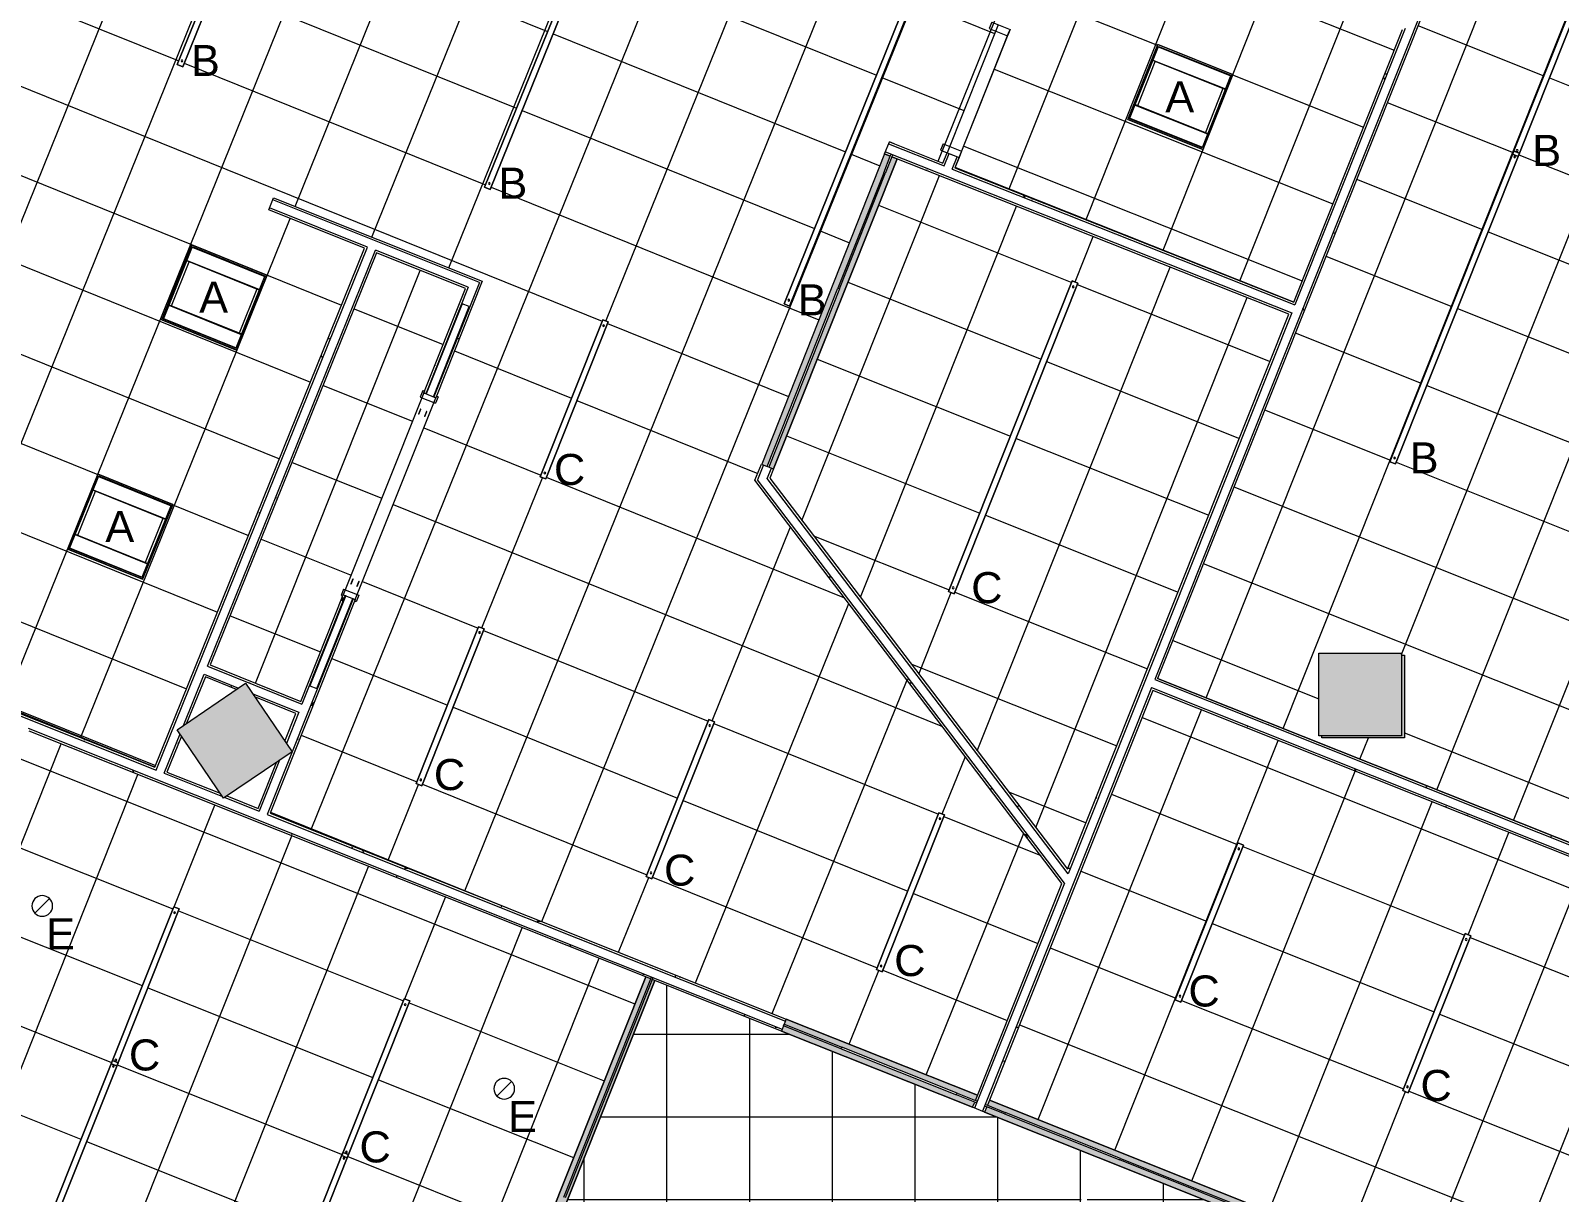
# Model space of a CAD drawing. Header units: inches. Extents: x -13 to 4331, y -638 to 2885.
# Drawn here: x 2809.9 to 3253.4, y 1541.9 to 1878.8 of the extents above; entities that cross this region are included whole.
import ezdxf

# ---------------------------------------------------------------- set-up
doc = ezdxf.new("R2010")
doc.units = ezdxf.units.IN
doc.header["$MEASUREMENT"] = 0
for name, color, linetype, lineweight in [('A-CLNG', 13, 'Continuous', 13), ('A-CLNG-PATT', 13, 'Continuous', 13), ('A-COLS', 52, 'Continuous', 13), ('A-DETL-GENF', 92, 'Continuous', 9), ('A-DOOR', 31, 'Continuous', 13), ('A-DOOR-FRAM', 31, 'Continuous', 20), ('A-WALL', 113, 'Continuous', 9), ('A-WALL-PATT', 111, 'Continuous', 13), ('E-LITE-EQPM', 33, 'Continuous', 9), ('E-LITE-EQPM-IDEN', 33, 'Continuous', 9), ('I-WALL', 2, 'Continuous', 13), ('S-COLS', 52, 'Continuous', 13)]:
    doc.layers.add(name, color=color, linetype=linetype, lineweight=lineweight)
doc.styles.add('Arial_4', font='arial.ttf', dxfattribs={"height": 9})
pattern_1 = [(0, (0, 0), (30.72, 7.68), [1.267, -21.773, 1.267, -21.773, -122.88]), (0, (0, 0), (30.72, 7.68), [-46.08, 1.267, -44.813, 1.267, -21.773, -53.76]), (0, (0, 0), (30.72, 7.68), [-115.2, 1.267, -14.093, 1.267, -37.133]), (120, (11.52, 3.84), (-22.011075, 22.7643), [1.267, -21.773, 1.267, -21.773, -122.88]), (120, (11.52, 3.84), (-22.011075, 22.7643), [-46.08, 1.267, -44.813, 1.267, -21.773, -53.76]), (120, (11.52, 3.84), (-22.011075, 22.7643), [-115.2, 1.267, -14.093, 1.267, -37.133]), (240, (15.36, 19.2), (-8.708925, -30.4443), [1.267, -21.773, 1.267, -21.773, -122.88]), (240, (15.36, 19.2), (-8.708925, -30.4443), [-46.08, 1.267, -44.813, 1.267, -21.773, -53.76]), (240, (15.36, 19.2), (-8.708925, -30.4443), [-115.2, 1.267, -14.093, 1.267, -37.133])]

# ---------------------------------------------------------------- blocks, each defined once
blk = doc.blocks.new('Concrete-Rectangular-Column - 24x24-5082804-FIRST FLOOR')
at = {"layer": 'S-COLS', "lineweight": 9}
blk.add_hatch(color=7, dxfattribs=at).paths.add_polyline_path([(12, -12), (12, 12), (-12, 12), (-12, -12)], flags=0)
at = {"layer": 'S-COLS', "color": 8, "lineweight": 20}
for p, q in [((-12, 12), (12, 12)), ((-12, -12), (-12, 12)), ((12, 12), (12, -12)), ((12, -12), (-12, -12))]:
    blk.add_line(p, q, dxfattribs=at)
blk = doc.blocks.new('Double Flush Pocket - Int-PP-F-WDMF-72_ x 84-5659430-FIRST FLOOR')
at = {"layer": 'A-DOOR', "lineweight": 9}
for p, q in [((-25.24, 0.99), (-26.82, 0.99)), ((-26.82, 0.99), (-26.82, 0.88)), ((-26.82, 0.88), (-25.24, 0.88)), ((-25.24, 0.99), (-25.24, 0.88)), ((27.79, 0.99), (26.21, 0.99)), ((26.21, 0.99), (26.21, 0.88)), ((26.21, 0.88), (27.79, 0.88)), ((27.79, 0.99), (27.79, 0.88)), ((-25.24, -0.88), (-26.82, -0.88)), ((-26.82, -0.88), (-26.82, -0.99)), ((-26.82, -0.99), (-25.24, -0.99)), ((-25.24, -0.88), (-25.24, -0.99)), ((27.79, -0.88), (26.21, -0.88)), ((26.21, -0.88), (26.21, -0.99)), ((26.21, -0.99), (27.79, -0.99)), ((27.79, -0.88), (27.79, -0.99))]:
    blk.add_line(p, q, dxfattribs=at)
at = {"layer": 'A-DOOR-FRAM'}
for p, q in [((-32, 2.38), (-30, 2.38)), ((-32, 2.38), (-32, 1.88)), ((-32, 1.88), (-31.5, 1.88)), ((-31.5, -1.88), (-31.5, 1.88)), ((-30, -2.38), (-30, 2.38)), ((30, -2.38), (30, 2.38)), ((30, 2.38), (32, 2.38)), ((31.5, 1.88), (32, 1.88)), ((31.5, -1.88), (31.5, 1.88)), ((32, 2.38), (32, 1.88)), ((-32, -1.88), (-31.5, -1.88)), ((-32, -2.38), (-32, -1.88)), ((-32, -2.38), (-30, -2.38)), ((30, -2.38), (32, -2.38)), ((31.5, -1.88), (32, -1.88)), ((32, -2.38), (32, -1.88))]:
    blk.add_line(p, q, dxfattribs=at)
blk = doc.blocks.new('Single Flush - OTJ_SOLIDFLUSH_ALUM-5659429-FIRST FLOOR')
at = {"layer": 'A-DOOR-FRAM'}
for p, q in [((-20, -3.875), (-20, 1.875)), ((-20, 1.875), (-18, 1.875)), ((-18, -3.875), (-18, 1.875)), ((18.000004, -3.875), (18.000004, 1.875)), ((18.000004, 1.875), (20.000004, 1.875)), ((20.000004, -3.875), (20.000004, 1.875)), ((-20, -3.875), (-18, -3.875)), ((18.000004, -3.875), (20.000004, -3.875))]:
    blk.add_line(p, q, dxfattribs=at)
blk = doc.blocks.new('L-Pendant-Axis-Sculpt-Direct_Indirect - SCDI-F-4-4584192-FIRST FLOOR')
at = {"layer": 'A-DETL-GENF'}
for p, q in [((-24.5, -0.875), (-24.5, 0.875)), ((-24.5, 0.875), (24.5, 0.875)), ((24.5, 0.875), (-24.5, 0.875)), ((-24.5, 0.875), (-24.5, -0.875)), ((24.5, 0.875), (24.5, -0.875)), ((24.5, -0.875), (24.5, 0.875)), ((24.5, -0.875), (-24.5, -0.875)), ((-24.5, -0.875), (24.5, -0.875))]:
    blk.add_line(p, q, dxfattribs=at)
for centre in [(-23, 0), (23, 0)]:
    blk.add_circle(centre, 0.25, dxfattribs=at)
blk = doc.blocks.new('L-Recessed Circular - Downlight - 6_-5599324-FIRST FLOOR')
at = {"layer": 'E-LITE-EQPM'}
for q in [(-2.12, -2.12), (2.12, 2.12)]:
    blk.add_line((0, 0), q, dxfattribs=at)
for start, end in [(360, 180), (180, 360)]:
    blk.add_arc((0, 0), 3, start, end, dxfattribs=at)
blk = doc.blocks.new('L-Pendant-Axis-Sculpt-Direct_Indirect - B-5619444-FIRST FLOOR')
at = {"layer": 'A-DETL-GENF'}
for p, q in [((-48.5, -0.875), (-48.5, 0.875)), ((-48.5, 0.875), (48.5, 0.875)), ((48.5, 0.875), (-48.5, 0.875)), ((-48.5, 0.875), (-48.5, -0.875)), ((48.5, 0.875), (48.5, -0.875)), ((48.5, -0.875), (48.5, 0.875)), ((48.5, -0.875), (-48.5, -0.875)), ((-48.5, -0.875), (48.5, -0.875))]:
    blk.add_line(p, q, dxfattribs=at)
for centre in [(-47, 0), (47, 0)]:
    blk.add_circle(centre, 0.25, dxfattribs=at)
blk = doc.blocks.new('L-Recessed-Axis-Duo - 2 x 2-V8-FIRST FLOOR')
at = {"layer": 'E-LITE-EQPM'}
for p, q in [((-11.7, 11.7), (-11.7, -11.7)), ((11.7, 11.7), (-11.7, 11.7)), ((-11.37, 11.26), (-11.37, 11.27)), ((-11.37, 11.14), (-11.37, 11.26)), ((-11.37, 11.14), (11.38, 11.14)), ((11.32, 11.32), (-11.32, 11.32)), ((-11.32, 11.32), (-11.32, -11.32)), ((11.32, -11.32), (11.32, 11.32)), ((11.38, 11.27), (11.38, 11.26)), ((11.38, 11.26), (11.38, 11.14)), ((11.7, -11.7), (11.7, 11.7)), ((-11.32, 7.03), (11.32, 7.03)), ((-11.32, 7.02), (11.32, 7.02)), ((-11.32, 6.85), (11.32, 6.85)), ((-10.57, 6.87), (-10.57, -6.87)), ((10.57, -6.87), (10.57, 6.87)), ((11.32, -6.85), (-11.32, -6.85)), ((-11.32, -7.02), (11.32, -7.02)), ((-11.32, -7.03), (11.32, -7.03)), ((-11.7, -11.7), (11.7, -11.7)), ((-11.37, -11.26), (-11.37, -11.14)), ((-11.37, -11.14), (11.38, -11.14)), ((-11.37, -11.27), (-11.37, -11.26)), ((-11.32, -11.32), (11.32, -11.32)), ((11.38, -11.14), (11.38, -11.26)), ((11.38, -11.26), (11.38, -11.27))]:
    blk.add_line(p, q, dxfattribs=at)
for points, knots in [([(-11.64, 11.64), (-11.65, 11.65), (-11.65, 11.65), (-11.66, 11.66), (-11.67, 11.67), (-11.68, 11.68), (-11.68, 11.68), (-11.69, 11.69), (-11.69, 11.69), (-11.7, 11.7), (-11.7, 11.7), (-11.7, 11.7), (-11.7, 11.7)], [0, 0, 0, 0, 0.166667, 0.25, 0.333333, 0.416667, 0.5, 0.583333, 0.666667, 0.75, 0.833333, 1, 1, 1, 1]), ([(11.64, 11.64), (11.65, 11.65), (11.65, 11.65), (11.66, 11.66), (11.67, 11.67), (11.68, 11.68), (11.68, 11.68), (11.69, 11.69), (11.69, 11.69), (11.7, 11.7), (11.7, 11.7), (11.7, 11.7), (11.7, 11.7)], [0, 0, 0, 0, 0.166667, 0.25, 0.333333, 0.416667, 0.5, 0.583333, 0.666667, 0.75, 0.833333, 1, 1, 1, 1]), ([(-11.7, -11.7), (-11.7, -11.7), (-11.7, -11.7), (-11.7, -11.7), (-11.69, -11.69), (-11.69, -11.69), (-11.68, -11.68), (-11.68, -11.68), (-11.67, -11.67), (-11.66, -11.66), (-11.65, -11.65), (-11.65, -11.65), (-11.64, -11.64)], [-1, -1, -1, -1, -0.833333, -0.75, -0.666667, -0.583333, -0.5, -0.416667, -0.333333, -0.25, -0.166667, 0, 0, 0, 0]), ([(11.64, -11.64), (11.65, -11.65), (11.65, -11.65), (11.66, -11.66), (11.67, -11.67), (11.68, -11.68), (11.68, -11.68), (11.69, -11.69), (11.69, -11.69), (11.7, -11.7), (11.7, -11.7), (11.7, -11.7), (11.7, -11.7)], [0, 0, 0, 0, 0.166667, 0.25, 0.333333, 0.416667, 0.5, 0.583333, 0.666667, 0.75, 0.833333, 1, 1, 1, 1])]:
    blk.add_open_spline(points, degree=3, knots=knots, dxfattribs=at)
blk = doc.blocks.new('L-Pendant-Axis-Sculpt-Direct_Indirect - C-5619883-FIRST FLOOR')
at = {"layer": 'A-DETL-GENF'}
for p, q in [((-48.5, -0.875), (-48.5, 0.875)), ((-48.5, 0.875), (48.5, 0.875)), ((48.5, 0.875), (-48.5, 0.875)), ((-48.5, 0.875), (-48.5, -0.875)), ((48.5, 0.875), (48.5, -0.875)), ((48.5, -0.875), (48.5, 0.875)), ((48.5, -0.875), (-48.5, -0.875)), ((-48.5, -0.875), (48.5, -0.875))]:
    blk.add_line(p, q, dxfattribs=at)
for centre in [(-47, 0), (47, 0)]:
    blk.add_circle(centre, 0.25, dxfattribs=at)

msp = doc.modelspace()

# ---------------------------------------------------------------- hatches: boundary and pattern name
at = {"layer": 'A-CLNG-PATT'}
h = msp.add_hatch(dxfattribs=at)
h.set_pattern_fill('FP_6', color=256, style=0, pattern_type=2)
h.set_pattern_definition([(338, (2892.317, 1905.82), (-8.9906, -22.2524), []), (248, (2892.317, 1905.82), (-22.2524, 8.9906), [])])
h.paths.add_polyline_path([(3084.58, 1570.03), (3109.08, 1631.51), (3020.06, 1748.39), (3021.93, 1753.09), (3022.03, 1753.09), (3059.06, 1846.52), (3074.57, 1840.37), (3146.35, 2020.36), (2744.5, 2182.72), (2618.82, 1867.56), (2752.58, 1814.18), (2737.01, 1775.16), (2603.26, 1828.5), (2584.01, 1780.28), (2730.77, 1721.75), (2727.29, 1713.13), (2764.21, 1698.22), (2777.07, 1730.04), (2780.54, 1728.64), (2767.69, 1696.81), (2846.02, 1665.16), (2906.84, 1815.69), (2879.04, 1826.77), (2880.43, 1830.26), (2940.94, 1806.12), (2879.42, 1651.84), (3084.56, 1570.04)], flags=0)
h.paths.add_polyline_path([(3056.91, 1605.82), (3055.28, 1606.47), (3073.43, 1651.99), (3075.06, 1651.34), (3063.13, 1621.42)], flags=0)
h.paths.add_polyline_path([(2990.15, 1632.8), (2988.52, 1633.44), (3006.67, 1678.96), (3008.3, 1678.31), (2997.61, 1651.5)], flags=0)
h.paths.add_polyline_path([(2923.39, 1659.77), (2921.77, 1660.42), (2939.92, 1705.93), (2941.54, 1705.28), (2923.53, 1660.11)], flags=0)
h.paths.add_polyline_path([(2842.44, 1719.66), (2820.75, 1728.42), (2829.51, 1750.12), (2851.21, 1741.35), (2843.78, 1722.97)], flags=0)
h.paths.add_polyline_path([(2959.35, 1748.78), (2957.73, 1749.42), (2975.88, 1794.94), (2977.51, 1794.29), (2970.27, 1776.16)], flags=0)
h.paths.add_polyline_path([(2708.46, 1771.14), (2618.53, 1807.47), (2619.18, 1809.1), (2709.12, 1772.76)], flags=0)
h.paths.add_polyline_path([(2869.67, 1786.16), (2847.97, 1794.93), (2856.73, 1816.63), (2878.43, 1807.86), (2873.43, 1795.49)], flags=0)
h.paths.add_polyline_path([(3030.1, 1798.91), (3028.48, 1799.56), (3100.78, 1978.51), (3102.4, 1977.85), (3032.13, 1803.92)], flags=0)
h.paths.add_polyline_path([(2943.28, 1832.74), (2941.65, 1833.39), (3013.95, 2012.34), (3015.57, 2011.68), (2944.64, 1836.1)], flags=0)
h.paths.add_polyline_path([(2736.06, 1839.53), (2646.13, 1875.86), (2646.78, 1877.49), (2736.72, 1841.15)], flags=0)
h.paths.add_polyline_path([(2854.1, 1868.3), (2852.48, 1868.95), (2924.78, 2047.9), (2926.4, 2047.24), (2860.07, 1883.05)], flags=0)
h.paths.add_polyline_path([(2764.37, 1904.8), (2762.75, 1905.46), (2835.05, 2084.41), (2836.67, 2083.75), (2774.37, 1929.56)], flags=0)
h.paths.add_polyline_path([(2675.36, 1940.77), (2673.74, 1941.42), (2746.04, 2120.37), (2747.66, 2119.71), (2684.36, 1963.03)], flags=0)
h.paths.add_polyline_path([(2840.25, 1957.2), (2817.94, 1966.04), (2826.78, 1988.36), (2849.09, 1979.51)], flags=0)
h = msp.add_hatch(dxfattribs=at)
h.set_pattern_fill('FP_25', color=256, style=0, pattern_type=2)
h.set_pattern_definition(pattern_1)
h.paths.add_polyline_path([(3073.38, 810.11), (3073.38, 886.84), (3071.75, 886.84), (3071.75, 810.11)], flags=0)
h.paths.add_polyline_path([(3069.63, 810.11), (3071.25, 810.11), (3071.25, 886.84), (3069.63, 886.84), (3069.63, 818.11)], flags=0)
h.paths.add_polyline_path([(2917.48, 926.11), (2917.48, 989.32), (2848.28, 1091.41), (2846.52, 1090.17), (2915.6, 988.3), (2915.6, 926.11)], flags=0)
h.paths.add_polyline_path([(2917.98, 926.11), (2919.57, 926.11), (2919.6, 988.98), (2849.56, 1092.27), (2848.69, 1091.69), (2917.48, 990.21), (2917.48, 989.32), (2917.98, 988.58), (2917.98, 951.36)], flags=0)
h.paths.add_polyline_path([(2914.05, 1410.38), (2990.98, 1603.32), (2990.28, 1603.6), (2965.05, 1540.31), (2964.58, 1540.5), (2989.82, 1603.78), (2988.39, 1604.35), (2911.45, 1411.42), (2912.88, 1410.85), (2937.91, 1473.62), (2938.37, 1473.44), (2913.34, 1410.67), (2913.92, 1410.44)], flags=0)
h.paths.add_polyline_path([(2732.11, 1491.57), (2733.27, 1494.47), (2612.27, 1542.72), (2611.12, 1539.82), (2730.77, 1492.1)], flags=0)
h.paths.add_polyline_path([(3176.24, 1529.44), (3176.71, 1533.28), (3088.06, 1568.63), (3087.46, 1567.13), (3176.22, 1531.73), (3176.03, 1531.27), (3087.27, 1566.66), (3086.69, 1565.15), (3176.22, 1529.45)], flags=0)
h.paths.add_polyline_path([(3083.19, 1566.55), (3083.79, 1568.05), (3028.34, 1590.16), (3027.74, 1588.66), (3082.32, 1566.89)], flags=0)
h.paths.add_polyline_path([(3083.98, 1568.52), (3084.56, 1570.04), (3029.13, 1592.14), (3028.53, 1590.63), (3083.79, 1568.59)], flags=0)
h.paths.add_polyline_path([(3025.42, 1751.7), (3061.25, 1841.57), (3059.75, 1842.18), (3057.85, 1837.38), (3057.39, 1837.57), (3059.29, 1842.37), (3057.67, 1843.04), (3022.01, 1753.06), (3023.64, 1752.41), (3044.12, 1804.1), (3044.59, 1803.92), (3024.1, 1752.22), (3024.83, 1751.93)], flags=0)
h.paths.add_polyline_path([(3146.33, 2020.36), (3146.82, 2021.55), (3110.96, 2036.04), (3111.15, 2036.51), (3147.01, 2022.04), (3147.82, 2024.05), (3074.06, 2053.57), (3073.33, 2051.78), (3077.77, 2049.99), (3077.58, 2049.53), (3073.15, 2051.32), (3072.67, 2050.13), (3145.84, 2020.56)], flags=0)
h.paths.add_polyline_path([(3069.19, 2051.53), (3069.67, 2052.72), (3013.01, 2075.62), (3013.2, 2076.08), (3069.86, 2053.19), (3070.57, 2054.96), (2975.98, 2092.81), (2975.39, 2091.35), (2979.82, 2089.57), (2979.63, 2089.1), (2975.2, 2090.89), (2974.72, 2089.7), (3066.82, 2052.49)], flags=0)
h.paths.add_polyline_path([(2971.25, 2091.11), (2971.73, 2092.3), (2967.28, 2094.09), (2967.47, 2094.55), (2971.91, 2092.76), (2972.49, 2094.21), (2851.37, 2142.68), (2850.94, 2141.63), (2934.09, 2108.04), (2933.9, 2107.58), (2850.76, 2141.17), (2850.28, 2139.98), (2968.88, 2092.06)], flags=0)
h.paths.add_polyline_path([(2846.8, 2141.38), (2847.28, 2142.58), (2781.38, 2169.2), (2781.57, 2169.66), (2847.47, 2143.04), (2847.89, 2144.07), (2745.44, 2185.07), (2745.18, 2184.36), (2748.19, 2183.15), (2748, 2182.69), (2744.98, 2183.91), (2744.5, 2182.72), (2843.85, 2142.58)], flags=0)
h = msp.add_hatch(dxfattribs=at)
h.set_pattern_fill('FP_21', color=256, style=0, pattern_type=2)
h.set_pattern_definition([(338.259, (3369.357, 1585.09), (-8.8899, -22.2928), []), (248.259, (3369.357, 1585.09), (-22.2928, 8.8899), [])])
h.paths.add_polyline_path([(3546.25, 1443.11), (3557.63, 1471.64), (3691.64, 1767.45), (3705.83, 1803.25), (3387.79, 1930.08), (3387.71, 1929.89), (3384.23, 1931.27), (3384.31, 1931.47), (3253.55, 1983.61), (3136.82, 1690.92), (3359.45, 1602.14), (3358.05, 1598.66), (3135.44, 1687.44), (3088.06, 1568.63), (3402.17, 1443.37), (3402.17, 1449.76), (3421.49, 1492.86), (3546.24, 1443.12)], flags=0)
h.paths.add_polyline_path([(3538.45, 1489.92), (3448.35, 1525.85), (3449, 1527.48), (3539.1, 1491.54)], flags=0)
h.paths.add_polyline_path([(3343.31, 1517.42), (3341.69, 1518.07), (3359.84, 1563.59), (3361.46, 1562.94), (3358.29, 1554.98)], flags=0)
h.paths.add_polyline_path([(3276.44, 1544.09), (3274.81, 1544.74), (3292.96, 1590.26), (3294.59, 1589.61)], flags=0)
h.paths.add_polyline_path([(3565.35, 1556.62), (3475.25, 1592.55), (3475.89, 1594.17), (3565.99, 1558.24)], flags=0)
h.paths.add_polyline_path([(3209.56, 1570.76), (3207.93, 1571.41), (3226.08, 1616.93), (3227.71, 1616.28), (3214.31, 1582.67)], flags=0)
h.paths.add_polyline_path([(3143.6, 1597.06), (3141.98, 1597.71), (3160.13, 1643.23), (3161.76, 1642.58), (3144.24, 1598.66)], flags=0)
h.paths.add_polyline_path([(3562.52, 1610.87), (3560.89, 1611.52), (3632.39, 1790.79), (3634.01, 1790.14), (3566.73, 1621.42)], flags=0)
h.paths.add_polyline_path([(3473.35, 1646.43), (3471.72, 1647.08), (3543.22, 1826.35), (3544.84, 1825.7), (3479.51, 1661.89)], flags=0)
h.paths.add_polyline_path([(3207.63, 1673.66), (3184.48, 1673.66), (3184.48, 1674.28), (3183.63, 1674.28), (3183.63, 1698.28), (3207.63, 1698.28), (3207.63, 1697.66), (3208.48, 1697.66), (3208.48, 1673.66)], flags=0)
h.paths.add_polyline_path([(3453.67, 1674.28), (3453.67, 1675.02), (3453.58, 1675.02), (3453.58, 1699.02), (3477.58, 1699.02), (3477.58, 1698.28), (3477.67, 1698.28), (3477.67, 1674.28), (3455.67, 1674.28)], flags=0)
h.paths.add_polyline_path([(3384.18, 1681.99), (3382.55, 1682.64), (3454.04, 1861.91), (3455.67, 1861.26), (3418.11, 1767.09)], flags=0)
h.paths.add_polyline_path([(3295.01, 1717.55), (3293.38, 1718.2), (3364.87, 1897.47), (3366.5, 1896.82), (3314.11, 1765.45)], flags=0)
h.paths.add_polyline_path([(3205.84, 1753.11), (3204.21, 1753.76), (3275.7, 1933.03), (3277.33, 1932.38), (3215.03, 1776.16)], flags=0)
h = msp.add_hatch(dxfattribs=at)
h.set_pattern_fill('FP_7', color=256, style=0, pattern_type=2)
h.set_pattern_definition([(338.31, (3136.303, 1874.748), (-8.8696, -22.301), []), (248.31, (3136.303, 1874.748), (-22.301, 8.8696), [])])
h.paths.add_polyline_path([(3176.31, 1800.05), (3207.83, 1879.11), (3136.06, 1907.65), (3125.57, 1881.35), (3103.28, 1890.24), (3103.37, 1890.48), (3099.25, 1892.13), (3078.14, 1839.1), (3176.08, 1800.15)], flags=0)
h.paths.add_polyline_path([(3149.97, 1844.33), (3128.22, 1852.98), (3136.87, 1874.73), (3158.61, 1866.08), (3153.41, 1852.98)], flags=0)
h = msp.add_hatch(dxfattribs=at)
h.set_pattern_fill('FP_9', color=256, style=0, pattern_type=2)
h.set_pattern_definition([(68.258, (3086.064, 1738.554), (22.2927, -8.8903), []), (338.258, (3086.064, 1738.554), (-8.8903, -22.2927), [])])
h.paths.add_polyline_path([(3110.71, 1635.56), (3174.92, 1796.57), (3061.27, 1841.61), (3024.33, 1748.97), (3110.44, 1635.91)], flags=0)
h.paths.add_polyline_path([(3077.8, 1715.47), (3076.18, 1716.12), (3112.11, 1806.22), (3113.73, 1805.57), (3080.66, 1722.65)], flags=0)
h = msp.add_hatch(dxfattribs=at)
h.set_pattern_fill('FP_10', color=256, style=0, pattern_type=2)
h.set_pattern_definition([(68.26, (2898.66, 1748.415), (22.293, -8.89), []), (338.26, (2898.66, 1748.415), (-8.89, -22.293), [])])
h.paths.add_polyline_path([(2888.3, 1684.22), (2936.07, 1804.03), (2910.32, 1814.3), (2862.05, 1694.83), (2888.06, 1684.32)], flags=0)
h = msp.add_hatch(dxfattribs=at)
h.set_pattern_fill('FP_17', color=256, style=0, pattern_type=2)
h.set_pattern_definition([(68.259, (2869.278, 1539.407), (22.2928, -8.89), []), (338.259, (2869.278, 1539.407), (-8.89, -22.2928), [])])
h.paths.add_polyline_path([(2911.45, 1411.42), (2988.36, 1604.36), (2809.56, 1675.67), (2746.95, 1518.67), (2779.17, 1505.82), (2764.84, 1469.89), (2911.01, 1411.59)], flags=0)
h.paths.add_polyline_path([(2866.26, 1462.71), (2864.63, 1463.36), (2918.34, 1598.04), (2919.97, 1597.39), (2867.84, 1466.68)], flags=0)
h.paths.add_polyline_path([(2911.33, 1480.93), (2910.55, 1481.03), (2909.83, 1481.33), (2909.21, 1481.81), (2908.73, 1482.43), (2908.43, 1483.15), (2908.33, 1483.93), (2908.43, 1484.7), (2908.73, 1485.43), (2909.21, 1486.05), (2909.83, 1486.53), (2910.55, 1486.83), (2911.45, 1486.91), (2912.11, 1486.83), (2912.83, 1486.53), (2913.45, 1486.05), (2913.93, 1485.43), (2914.23, 1484.7), (2914.33, 1483.93), (2914.23, 1483.15), (2913.93, 1482.43), (2913.45, 1481.81), (2912.83, 1481.33), (2912.11, 1481.03), (2911.45, 1480.94)], flags=0)
h.paths.add_polyline_path([(2799.38, 1489.38), (2797.75, 1490.03), (2851.46, 1624.71), (2853.09, 1624.06), (2804.19, 1501.44)], flags=0)
h.paths.add_polyline_path([(2928.33, 1523.93), (2927.55, 1524.03), (2926.83, 1524.33), (2926.21, 1524.81), (2925.73, 1525.43), (2925.43, 1526.15), (2925.33, 1526.93), (2925.43, 1527.7), (2925.73, 1528.43), (2926.21, 1529.05), (2926.83, 1529.53), (2927.55, 1529.83), (2928.33, 1529.93), (2929.11, 1529.83), (2929.95, 1529.43), (2930.45, 1529.05), (2930.93, 1528.43), (2931.23, 1527.7), (2931.33, 1526.93), (2931.23, 1526.15), (2930.93, 1525.43), (2930.45, 1524.81), (2929.83, 1524.33), (2929.11, 1524.03)], flags=0)
h.paths.add_polyline_path([(2776.33, 1533.93), (2775.55, 1534.03), (2774.83, 1534.33), (2774.21, 1534.81), (2773.73, 1535.43), (2773.43, 1536.15), (2773.33, 1536.93), (2773.43, 1537.7), (2773.73, 1538.43), (2774.21, 1539.05), (2774.87, 1539.54), (2775.55, 1539.83), (2776.33, 1539.93), (2777.11, 1539.83), (2777.83, 1539.53), (2778.45, 1539.05), (2778.93, 1538.43), (2779.24, 1537.61), (2779.33, 1536.93), (2779.17, 1536.02), (2778.93, 1535.43), (2778.45, 1534.81), (2777.83, 1534.33), (2777.11, 1534.03)], flags=0)
h.paths.add_polyline_path([(2947.33, 1568.93), (2946.55, 1569.03), (2945.83, 1569.33), (2945.21, 1569.81), (2944.73, 1570.43), (2944.43, 1571.15), (2944.33, 1571.93), (2944.43, 1572.7), (2944.73, 1573.43), (2945.21, 1574.05), (2945.83, 1574.53), (2946.55, 1574.83), (2947.33, 1574.93), (2948.11, 1574.83), (2948.83, 1574.53), (2949.45, 1574.05), (2949.93, 1573.43), (2950.23, 1572.7), (2950.33, 1571.93), (2950.23, 1571.15), (2949.93, 1570.43), (2949.45, 1569.81), (2948.83, 1569.33), (2948.11, 1569.03)], flags=0)
h.paths.add_polyline_path([(2796.33, 1577.93), (2795.55, 1578.03), (2794.83, 1578.33), (2794.21, 1578.81), (2793.73, 1579.43), (2793.43, 1580.15), (2793.33, 1580.93), (2793.43, 1581.7), (2793.73, 1582.43), (2794.21, 1583.05), (2794.83, 1583.53), (2795.55, 1583.83), (2796.33, 1583.93), (2797.11, 1583.83), (2797.83, 1583.53), (2798.45, 1583.05), (2798.93, 1582.43), (2799.23, 1581.7), (2799.33, 1580.93), (2799.23, 1580.15), (2798.93, 1579.43), (2798.45, 1578.81), (2797.83, 1578.33), (2797.11, 1578.03)], flags=0)
h.paths.add_polyline_path([(2813.33, 1621.93), (2812.55, 1622.03), (2811.83, 1622.33), (2811.21, 1622.81), (2810.73, 1623.43), (2810.43, 1624.15), (2810.33, 1624.93), (2810.43, 1625.7), (2810.73, 1626.43), (2811.21, 1627.05), (2811.83, 1627.53), (2812.55, 1627.83), (2813.33, 1627.93), (2814.11, 1627.83), (2814.83, 1627.53), (2815.45, 1627.05), (2815.93, 1626.43), (2816.23, 1625.7), (2816.33, 1624.93), (2816.23, 1624.15), (2815.93, 1623.43), (2815.45, 1622.81), (2814.83, 1622.33), (2814.11, 1622.03)], flags=0)
h = msp.add_hatch(dxfattribs=at)
h.set_pattern_fill('FP_28', color=256, style=0, pattern_type=2)
h.set_pattern_definition([(270, (3090.503, 1299.76), (-24, -1e-15), []), (180, (3090.503, 1299.76), (3e-15, 24), [])])
h.paths.add_polyline_path([(3149.82, 1041.88), (3149.82, 1314.28), (3176.24, 1529.44), (2990.99, 1603.32), (2914.05, 1410.38), (2914.74, 1410.11), (2911.4, 1402.19), (3149.41, 1042.5)], flags=0)
h.paths.add_polyline_path([(3112.63, 1125.25), (3112.63, 1222.25), (3114.38, 1222.25), (3114.38, 1125.25)], flags=0)
h.paths.add_polyline_path([(3114.63, 1275.26), (3114.63, 1372.26), (3116.38, 1372.26), (3116.38, 1275.26)], flags=0)
h.paths.add_polyline_path([(3042.58, 1275.8), (3040.83, 1275.8), (3040.83, 1372.8), (3042.58, 1372.8), (3042.58, 1311.94)], flags=0)
h.paths.add_polyline_path([(2968.63, 1371.26), (2968.63, 1468.26), (2970.38, 1468.26), (2970.38, 1371.26)], flags=0)
h.paths.add_polyline_path([(3012.08, 1392.49), (2998.62, 1412.36), (3018.48, 1425.83), (3031.95, 1405.96), (3027.25, 1402.78)], flags=0)
h.paths.add_polyline_path([(3040.83, 1438.43), (3040.83, 1535.43), (3042.58, 1535.43), (3042.58, 1438.43)], flags=0)
h.paths.add_polyline_path([(3114.63, 1443.43), (3114.63, 1540.43), (3116.38, 1540.43), (3116.38, 1443.43)], flags=0)
at = {"layer": 'A-COLS'}
msp.add_hatch(color=250, dxfattribs=at).paths.add_polyline_path([(3184.48, 1673.66), (3208.48, 1673.66), (3208.48, 1697.66), (3207.63, 1697.66), (3207.63, 1674.28), (3184.48, 1674.28)], flags=0)
at = {"layer": 'A-WALL-PATT', "lineweight": 9}
h = msp.add_hatch(dxfattribs=at)
h.set_pattern_fill('FP_1', color=256, style=0, pattern_type=2)
h.set_pattern_definition(pattern_1)
h.paths.add_polyline_path([(3083.77, 1566.32), (3084.37, 1567.82), (3083.79, 1568.05), (3083.19, 1566.55)], flags=0)
h.paths.add_polyline_path([(3084.56, 1568.28), (3109.8, 1631.59), (3109.36, 1632.17), (3083.98, 1568.52)], flags=0)
h.paths.add_polyline_path([(3110.88, 1634.3), (3175.7, 1796.93), (3175.15, 1797.15), (3110.44, 1634.88), (3110.71, 1634.52)], flags=0)
h.paths.add_polyline_path([(3176.66, 1799.24), (3208.64, 1879.45), (3208.06, 1879.69), (3176.08, 1799.47), (3176.31, 1799.38)], flags=0)
h.paths.add_polyline_path([(3209.57, 1881.78), (3248.89, 1980.38), (3248.31, 1980.61), (3208.99, 1882.01), (3209.22, 1881.92)], flags=0)
h.paths.add_polyline_path([(3249.82, 1982.7), (3305.39, 2122.05), (3304.81, 2122.28), (3249.24, 1982.93), (3249.47, 1982.84)], flags=0)
h = msp.add_hatch(dxfattribs=at)
h.set_pattern_fill('FP_1', color=256, style=0, pattern_type=2)
h.set_pattern_definition(pattern_1)
h.paths.add_polyline_path([(3086.67, 1565.16), (3087.27, 1566.66), (3086.69, 1566.89), (3086.09, 1565.39)], flags=0)
h.paths.add_polyline_path([(3087.46, 1567.13), (3135.67, 1688.02), (3135.09, 1688.25), (3086.88, 1567.36)], flags=0)
h.paths.add_polyline_path([(3136.59, 1690.34), (3254.15, 1985.13), (3253.57, 1985.37), (3136.01, 1690.57)], flags=0)
h.paths.add_polyline_path([(3254.34, 1985.6), (3308.29, 2120.89), (3307.71, 2121.12), (3253.77, 1985.83), (3254.15, 1985.67)], flags=0)
h = msp.add_hatch(dxfattribs=at)
h.set_pattern_fill('FP_1', color=256, style=0, pattern_type=2)
h.set_pattern_definition(pattern_1)
h.paths.add_polyline_path([(3075.15, 1840.14), (3076.34, 1843.13), (3075.76, 1843.36), (3074.57, 1840.37), (3074.92, 1840.24)], flags=0)
h.paths.add_polyline_path([(3091.16, 1880.28), (3108.94, 1924.87), (3108.36, 1925.1), (3090.58, 1880.51)], flags=0)
h.paths.add_polyline_path([(3123.76, 1962.02), (3147.41, 2021.32), (3146.83, 2021.55), (3123.18, 1962.25)], flags=0)
h.paths.add_polyline_path([(3147.59, 2021.78), (3148.17, 2023.24), (3147.59, 2023.47), (3147.01, 2022.01), (3147.41, 2021.86)], flags=0)
h = msp.add_hatch(dxfattribs=at)
h.set_pattern_fill('FP_1', color=256, style=0, pattern_type=2)
h.set_pattern_definition(pattern_1)
h.paths.add_polyline_path([(3078.06, 1838.99), (3079.25, 1841.97), (3078.67, 1842.2), (3077.48, 1839.22)], flags=0)
h.paths.add_polyline_path([(3094.06, 1879.12), (3099.24, 1892.13), (3098.73, 1892.34), (3109.38, 1919.04), (3109.32, 1919.07), (3093.48, 1879.36), (3094.06, 1879.13)], flags=0)
h.paths.add_polyline_path([(3110.83, 1921.16), (3111.84, 1923.71), (3111.26, 1923.94), (3110.25, 1921.39)], flags=0)
h.paths.add_polyline_path([(3126.66, 1960.86), (3149.92, 2019.18), (3149.34, 2019.41), (3126.08, 1961.1)], flags=0)
h = msp.add_hatch(dxfattribs=at)
h.set_pattern_fill('FP_1', color=256, style=0, pattern_type=2)
h.set_pattern_definition(pattern_1)
h.paths.add_polyline_path([(3176.08, 1799.47), (3176.31, 1800.05), (3077.48, 1839.22), (3077.25, 1838.64), (3175.73, 1799.61)], flags=0)
h.paths.add_polyline_path([(3074.92, 1839.56), (3075.15, 1840.14), (3059.06, 1846.52), (3058.82, 1845.94), (3072.95, 1840.34)], flags=0)
h = msp.add_hatch(dxfattribs=at)
h.set_pattern_fill('FP_1', color=256, style=0, pattern_type=2)
h.set_pattern_definition(pattern_1)
h.paths.add_polyline_path([(3174.92, 1796.57), (3175.15, 1797.15), (3060, 1842.79), (3059.77, 1842.21), (3174.04, 1796.92)], flags=0)
h.paths.add_polyline_path([(3059.3, 1842.39), (3059.53, 1842.97), (3057.9, 1843.62), (3057.67, 1843.04), (3059.06, 1842.49)], flags=0)
h = msp.add_hatch(dxfattribs=at)
h.set_pattern_fill('FP_1', color=256, style=0, pattern_type=2)
h.set_pattern_definition(pattern_1)
h.paths.add_polyline_path([(2940.13, 1805.77), (2940.36, 1806.35), (2880.43, 1830.26), (2880.2, 1829.67), (2940.04, 1805.81)], flags=0)
h = msp.add_hatch(dxfattribs=at)
h.set_pattern_fill('FP_1', color=256, style=0, pattern_type=2)
h.set_pattern_definition(pattern_1)
h.paths.add_polyline_path([(2846.6, 1664.93), (2907.42, 1815.45), (2906.84, 1815.69), (2846.02, 1665.16)], flags=0)
h = msp.add_hatch(dxfattribs=at)
h.set_pattern_fill('FP_1', color=256, style=0, pattern_type=2)
h.set_pattern_definition(pattern_1)
h.paths.add_polyline_path([(2849.51, 1663.77), (2853.72, 1674.19), (2853.29, 1674.81), (2848.93, 1664)], flags=0)
h.paths.add_polyline_path([(2854.29, 1677.27), (2855.21, 1677.9), (2860.88, 1691.93), (2860.3, 1692.16), (2854.6, 1678.04)], flags=0)
h.paths.add_polyline_path([(2861.82, 1694.25), (2910.32, 1814.3), (2909.74, 1814.53), (2861.24, 1694.48), (2861.43, 1694.4)], flags=0)
h = msp.add_hatch(dxfattribs=at)
h.set_pattern_fill('FP_1', color=256, style=0, pattern_type=2)
h.set_pattern_definition(pattern_1)
h.paths.add_polyline_path([(2879.42, 1651.84), (2904.13, 1713.82), (2903.55, 1714.05), (2878.84, 1652.08)], flags=0)
h.paths.add_polyline_path([(2927.47, 1772.34), (2940.94, 1806.12), (2940.36, 1806.35), (2926.89, 1772.57)], flags=0)
h = msp.add_hatch(dxfattribs=at)
h.set_pattern_fill('FP_1', color=256, style=0, pattern_type=2)
h.set_pattern_definition(pattern_1)
h.paths.add_polyline_path([(2876.52, 1653), (2882.17, 1667.18), (2881.25, 1666.55), (2875.94, 1653.23), (2876.29, 1653.09)], flags=0)
h.paths.add_polyline_path([(2884.13, 1672.09), (2887.72, 1681.09), (2887.14, 1681.32), (2883.71, 1672.72), (2884.06, 1672.2)], flags=0)
h.paths.add_polyline_path([(2888.64, 1683.41), (2901.23, 1714.97), (2900.65, 1715.21), (2888.06, 1683.64), (2888.3, 1683.55)], flags=0)
h.paths.add_polyline_path([(2924.57, 1773.49), (2936.88, 1804.38), (2936.3, 1804.61), (2923.99, 1773.72)], flags=0)
h = msp.add_hatch(dxfattribs=at)
h.set_pattern_fill('FP_1', color=256, style=0, pattern_type=2)
h.set_pattern_definition(pattern_1)
h.paths.add_polyline_path([(3109.09, 1631.49), (3109.35, 1632.18), (3020.33, 1749.06), (3020.06, 1748.39), (3109.08, 1631.51)], flags=0)
h = msp.add_hatch(dxfattribs=at)
h.set_pattern_fill('FP_1', color=256, style=0, pattern_type=2)
h.set_pattern_definition(pattern_1)
h.paths.add_polyline_path([(3110.44, 1634.88), (3110.71, 1635.56), (3023.89, 1749.55), (3023.62, 1748.87), (3110.44, 1634.88)], flags=0)
h = msp.add_hatch(dxfattribs=at)
h.set_pattern_fill('FP_1', color=256, style=0, pattern_type=2)
h.set_pattern_definition(pattern_1)
h.paths.add_polyline_path([(3027.74, 1588.66), (3027.97, 1589.24), (3027.74, 1589.33)], flags=0)
h.paths.add_polyline_path([(3027.74, 1588.66), (3027.74, 1589.33), (2990.51, 1604.17), (2990.28, 1603.6), (3020.46, 1591.56)], flags=0)
h.paths.add_polyline_path([(2989.82, 1603.78), (2990.05, 1604.36), (2809.21, 1676.48), (2808.98, 1675.9), (2988.36, 1604.36)], flags=0)
h.paths.add_polyline_path([(2806.66, 1676.82), (2806.89, 1677.4), (2694.98, 1722.03), (2694.75, 1721.45), (2806.08, 1677.05)], flags=0)
h = msp.add_hatch(dxfattribs=at)
h.set_pattern_fill('FP_1', color=256, style=0, pattern_type=2)
h.set_pattern_definition(pattern_1)
h.paths.add_polyline_path([(3028.9, 1591.56), (3029.13, 1592.14), (2878.84, 1652.08), (2878.61, 1651.5), (3020.13, 1595.06)], flags=0)
h.paths.add_polyline_path([(2876.29, 1652.42), (2876.52, 1653), (2866.87, 1656.81), (2866.28, 1656.41), (2866.89, 1656.17)], flags=0)
h.paths.add_polyline_path([(2865.58, 1656.69), (2864.95, 1657.61), (2848.93, 1664), (2848.69, 1663.43), (2857.02, 1660.11)], flags=0)
h.paths.add_polyline_path([(2846.37, 1664.35), (2846.6, 1664.93), (2766.96, 1696.69), (2766.73, 1696.11), (2846.02, 1664.49)], flags=0)
h.paths.add_polyline_path([(2764.41, 1697.04), (2764.64, 1697.62), (2726.31, 1712.9), (2726.08, 1712.32), (2764.02, 1697.19)], flags=0)
h.paths.add_polyline_path([(2723.76, 1713.25), (2723.99, 1713.83), (2696.13, 1724.94), (2695.9, 1724.35), (2707.48, 1719.74)], flags=0)
h = msp.add_hatch(dxfattribs=at)
h.set_pattern_fill('FP_1', color=256, style=0, pattern_type=2)
h.set_pattern_definition(pattern_1)
h.paths.add_polyline_path([(2888.06, 1683.64), (2888.3, 1684.22), (2862.05, 1694.83), (2861.82, 1694.25), (2887.13, 1684.02)], flags=0)
h = msp.add_hatch(dxfattribs=at)
h.set_pattern_fill('FP_1', color=256, style=0, pattern_type=2)
h.set_pattern_definition(pattern_1)
h.paths.add_polyline_path([(2886.91, 1680.74), (2887.14, 1681.32), (2874.39, 1686.47), (2875.01, 1685.54), (2886.34, 1680.97)], flags=0)
h.paths.add_polyline_path([(2869.68, 1687.7), (2870.3, 1688.12), (2860.88, 1691.93), (2860.65, 1691.35), (2869.33, 1687.84)], flags=0)
h = msp.add_hatch(dxfattribs=at)
h.set_pattern_fill('FP_1', color=256, style=0, pattern_type=2)
h.set_pattern_definition(pattern_1)
h.paths.add_polyline_path([(3359.22, 1601.56), (3359.44, 1602.14), (3136.82, 1690.92), (3136.59, 1690.34), (3357.75, 1602.14)], flags=0)
h = msp.add_hatch(dxfattribs=at)
h.set_pattern_fill('FP_1', color=256, style=0, pattern_type=2)
h.set_pattern_definition(pattern_1)
h.paths.add_polyline_path([(3358.06, 1598.65), (3358.29, 1599.23), (3135.67, 1688.02), (3135.44, 1687.44), (3358.05, 1598.66)], flags=0)

# ---------------------------------------------------------------- linework, layer by layer
at = {"layer": 'A-CLNG'}
for p, q in [((3090.58, 1880.51), (3075.76, 1843.36)), ((3078.14, 1839.1), (3094.06, 1879.12)), ((3136.87, 1874.73), (3128.22, 1852.98)), ((3158.61, 1866.08), (3136.87, 1874.73)), ((3149.97, 1844.33), (3158.61, 1866.08)), ((3128.22, 1852.98), (3149.97, 1844.33)), ((3060.47, 1845.96), (3059.06, 1846.53)), ((3057.67, 1843.04), (3022.01, 1753.06)), ((3025.42, 1751.7), (3061.27, 1841.61)), ((3061.26, 1841.57), (3025.42, 1751.7)), ((3057.67, 1843.04), (3059.29, 1842.37)), ((3059.75, 1842.18), (3061.26, 1841.57)), ((3176.31, 1800.05), (3078.14, 1839.1)), ((2856.73, 1816.63), (2847.97, 1794.93)), ((2878.43, 1807.86), (2856.73, 1816.63)), ((2869.67, 1786.16), (2878.43, 1807.86)), ((2847.97, 1794.93), (2869.67, 1786.16)), ((2829.51, 1750.12), (2820.75, 1728.42)), ((2851.21, 1741.35), (2829.51, 1750.12)), ((2842.44, 1719.66), (2851.21, 1741.35)), ((2820.75, 1728.42), (2842.44, 1719.66)), ((2846.02, 1665.16), (2767.69, 1696.81)), ((3359.45, 1602.14), (3136.82, 1690.92)), ((2988.39, 1604.35), (2911.45, 1411.42)), ((2911.45, 1411.42), (2988.39, 1604.35)), ((2990.99, 1603.32), (2914.05, 1410.38)), ((2914.05, 1410.38), (2990.99, 1603.32)), ((3084.58, 1570.03), (3029.13, 1592.14)), ((3029.13, 1592.14), (3084.58, 1570.03)), ((3083.19, 1566.55), (3027.74, 1588.66)), ((3027.74, 1588.66), (3083.19, 1566.55)), ((3088.06, 1568.64), (3176.71, 1533.28)), ((3176.71, 1533.28), (3088.06, 1568.63)), ((3176.24, 1529.44), (3086.67, 1565.16)), ((3086.67, 1565.16), (3176.24, 1529.44))]:
    msp.add_line(p, q, dxfattribs=at)
for centre, start, end in [((2813.33, 1624.93), 0, 180), ((2813.33, 1624.93), 180, 0), ((2947.33, 1571.93), 0, 180), ((2947.33, 1571.93), 180, 0)]:
    msp.add_arc(centre, 3, start, end, dxfattribs=at)
at = {"layer": 'A-COLS', "color": 8, "lineweight": 20}
for p, q in [((3207.63, 1697.66), (3208.48, 1697.66)), ((3208.48, 1697.66), (3208.48, 1673.66)), ((3184.48, 1673.66), (3184.48, 1674.28)), ((3208.48, 1673.66), (3184.48, 1673.66))]:
    msp.add_line(p, q, dxfattribs=at)
at = {"layer": 'A-WALL', "lineweight": 13}
for p, q in [((3307.71, 2121.12), (3136.01, 1690.57)), ((3208.64, 1879.45), (3176.66, 1799.24)), ((3058.82, 1845.94), (3074.92, 1839.56)), ((3057.9, 1843.62), (3175.73, 1796.92)), ((3059.3, 1842.39), (3059.53, 1842.97)), ((3059.77, 1842.21), (3060, 1842.79)), ((3074.92, 1839.56), (3076.34, 1843.13)), ((3077.25, 1838.64), (3078.67, 1842.2)), ((3077.25, 1838.64), (3176.66, 1799.24)), ((2907.65, 1816.03), (2879.27, 1827.35)), ((2940.13, 1805.77), (2880.2, 1829.67)), ((2846.37, 1664.35), (2907.65, 1816.03)), ((2861.24, 1694.48), (2909.98, 1815.11)), ((2936.88, 1804.38), (2909.98, 1815.11)), ((2940.13, 1805.77), (2926.89, 1772.57)), ((2936.88, 1804.38), (2924.57, 1773.49)), ((3175.73, 1796.92), (3110.88, 1634.3)), ((3022.51, 1752.86), (3020.77, 1748.48)), ((3023.62, 1748.87), (3024.83, 1751.93)), ((3024.1, 1752.22), (3023.64, 1752.41)), ((3109.8, 1631.59), (3020.77, 1748.48)), ((3110.88, 1634.3), (3023.62, 1748.87)), ((2903.55, 1714.05), (2878.61, 1651.5)), ((2901.23, 1714.97), (2888.64, 1683.41)), ((2766.73, 1696.11), (2846.37, 1664.35)), ((2861.24, 1694.48), (2888.64, 1683.41)), ((2854.29, 1677.27), (2860.3, 1692.16)), ((2860.3, 1692.16), (2870.3, 1688.12)), ((3136.01, 1690.57), (3359.22, 1601.56)), ((2874.39, 1686.47), (2887.72, 1681.09)), ((3135.09, 1688.25), (3086.09, 1565.39)), ((3135.09, 1688.25), (3358.29, 1599.23)), ((2887.72, 1681.09), (2884.13, 1672.09)), ((2809.21, 1676.48), (3027.97, 1589.24)), ((2848.69, 1663.43), (2853.29, 1674.81)), ((2848.69, 1663.43), (2865.58, 1656.69)), ((2882.17, 1667.18), (2876.29, 1652.42)), ((2866.28, 1656.41), (2876.29, 1652.42)), ((2878.61, 1651.5), (3028.9, 1591.56)), ((3109.8, 1631.59), (3083.77, 1566.32)), ((2989.82, 1603.78), (2990.05, 1604.36)), ((2990.28, 1603.6), (2990.51, 1604.18)), ((3028.53, 1590.63), (3028.34, 1590.16)), ((3028.34, 1590.16), (3028.53, 1590.63)), ((3083.79, 1568.05), (3084.37, 1567.82)), ((3083.98, 1568.52), (3084.56, 1568.28)), ((3086.69, 1566.89), (3087.27, 1566.66)), ((3086.88, 1567.36), (3087.46, 1567.13))]:
    msp.add_line(p, q, dxfattribs=at)
at = {"layer": 'I-WALL'}
for p, q in [((3254.15, 1985.13), (3136.82, 1690.92)), ((3176.31, 1800.05), (3207.83, 1879.11)), ((3057.67, 1843.04), (3059.06, 1846.52)), ((3059.06, 1846.52), (3074.57, 1840.37)), ((3057.39, 1837.57), (3059.3, 1842.39)), ((3059.3, 1842.39), (3057.67, 1843.04)), ((3059.77, 1842.21), (3057.85, 1837.38)), ((3174.92, 1796.57), (3059.77, 1842.21)), ((3074.57, 1840.37), (3075.76, 1843.36)), ((3075.76, 1843.36), (3079.25, 1841.97)), ((3079.25, 1841.97), (3078.06, 1838.99)), ((3057.85, 1837.38), (3057.39, 1837.57)), ((3078.06, 1838.99), (3176.31, 1800.05)), ((2879.04, 1826.77), (2880.43, 1830.26)), ((2880.43, 1830.26), (2940.94, 1806.12)), ((2906.84, 1815.69), (2879.04, 1826.77)), ((2846.02, 1665.16), (2906.84, 1815.69)), ((2910.32, 1814.3), (2862.05, 1694.83)), ((2936.07, 1804.03), (2910.32, 1814.3)), ((2940.94, 1806.12), (2927.47, 1772.34)), ((2923.99, 1773.72), (2936.07, 1804.03)), ((3023.64, 1752.41), (3044.12, 1804.1)), ((3044.59, 1803.92), (3024.1, 1752.22)), ((3044.12, 1804.1), (3044.59, 1803.92)), ((2935.1, 1799.57), (2924.68, 1773.45)), ((2926.77, 1772.61), (2937.19, 1798.74)), ((2937.19, 1798.74), (2935.1, 1799.57)), ((3110.71, 1635.56), (3174.92, 1796.57)), ((2924.68, 1773.45), (2923.99, 1773.72)), ((2927.47, 1772.34), (2926.77, 1772.61)), ((3020.06, 1748.39), (3021.93, 1753.09)), ((3021.93, 1753.09), (3023.64, 1752.41)), ((3024.1, 1752.22), (3025.42, 1751.7)), ((3025.42, 1751.7), (3024.33, 1748.97)), ((3109.09, 1631.49), (3020.06, 1748.39)), ((3024.33, 1748.97), (3110.71, 1635.56)), ((2904.13, 1713.82), (2879.42, 1651.84)), ((2888.3, 1684.22), (2900.65, 1715.21)), ((2901.35, 1714.93), (2890.93, 1688.8)), ((2893.02, 1687.97), (2903.44, 1714.09)), ((2900.65, 1715.21), (2901.35, 1714.93)), ((2903.44, 1714.09), (2904.13, 1713.82)), ((2767.54, 1696.46), (2846.02, 1665.16)), ((2862.05, 1694.83), (2888.3, 1684.22)), ((2860.65, 1691.35), (2855.21, 1677.9)), ((2869.68, 1687.7), (2860.65, 1691.35)), ((3136.82, 1690.92), (3359.45, 1602.14)), ((2886.91, 1680.74), (2875.01, 1685.54)), ((2890.93, 1688.8), (2893.02, 1687.97)), ((3135.44, 1687.44), (3087.46, 1567.13)), ((3358.06, 1598.65), (3135.44, 1687.44)), ((2883.71, 1672.72), (2886.91, 1680.74)), ((2989.82, 1603.78), (2809.56, 1675.67)), ((2853.72, 1674.19), (2849.51, 1663.77)), ((2849.51, 1663.77), (2864.95, 1657.61)), ((2875.94, 1653.23), (2881.25, 1666.55)), ((2866.91, 1656.83), (2875.94, 1653.23)), ((2879.42, 1651.84), (3029.13, 1592.14)), ((3083.98, 1568.52), (3109.09, 1631.49)), ((2964.58, 1540.5), (2989.82, 1603.78)), ((2990.28, 1603.6), (2965.05, 1540.31)), ((3027.74, 1588.66), (2990.28, 1603.6)), ((3029.13, 1592.14), (3028.53, 1590.63)), ((3028.34, 1590.16), (3027.74, 1588.66)), ((3045.06, 1583.5), (3028.34, 1590.16)), ((3028.53, 1590.63), (3045.25, 1583.96)), ((3045.25, 1583.96), (3045.06, 1583.5)), ((3078.5, 1570.16), (3078.68, 1570.63)), ((3083.79, 1568.05), (3078.5, 1570.16)), ((3078.68, 1570.63), (3083.98, 1568.52)), ((3083.19, 1566.55), (3083.79, 1568.05)), ((3086.67, 1565.16), (3083.19, 1566.55)), ((3087.27, 1566.66), (3086.67, 1565.16)), ((3092.43, 1564.61), (3087.27, 1566.66)), ((3087.46, 1567.13), (3092.62, 1565.07)), ((3092.62, 1565.07), (3092.43, 1564.61)), ((3125.87, 1551.27), (3126.06, 1551.73)), ((3176.03, 1531.27), (3125.87, 1551.27)), ((3126.06, 1551.73), (3176.22, 1531.73))]:
    msp.add_line(p, q, dxfattribs=at)
at = {"layer": 'I-WALL', "lineweight": 9}
for p, q in [((3079.25, 1841.97), (3093.81, 1878.5)), ((3057.39, 1837.57), (3044.12, 1804.1)), ((3044.59, 1803.92), (3057.85, 1837.38)), ((2923.99, 1773.72), (2900.65, 1715.21)), ((2904.13, 1713.82), (2927.47, 1772.34)), ((3045.06, 1583.5), (3078.5, 1570.16)), ((3078.68, 1570.63), (3045.25, 1583.96)), ((3092.43, 1564.61), (3125.87, 1551.27)), ((3126.06, 1551.73), (3092.62, 1565.07))]:
    msp.add_line(p, q, dxfattribs=at)

# ---------------------------------------------------------------- block references
at = {"layer": 'A-DOOR'}
for name, p, rotation in [('Single Flush - OTJ_SOLIDFLUSH_ALUM-5659429-FIRST FLOOR', (3084.91, 1861.24), 248.2572690489944), ('Double Flush Pocket - Int-PP-F-WDMF-72_ x 84-5659430-FIRST FLOOR', (2914.06, 1743.77), 248.258730950997)]:
    msp.add_blockref(name, p, dxfattribs=dict(at, rotation=rotation))
at = {"layer": 'E-LITE-EQPM', "extrusion": (0, 0, -1)}
for name, p, rotation in [('L-Pendant-Axis-Sculpt-Direct_Indirect - B-5619444-FIRST FLOOR', (-2871.46, 1913.59), 292.0000000000012), ('L-Pendant-Axis-Sculpt-Direct_Indirect - B-5619444-FIRST FLOOR', (-3258.55, 1887.66), 291.7420000000042), ('L-Pendant-Axis-Sculpt-Direct_Indirect - B-5619444-FIRST FLOOR', (-2960.63, 1878.03), 292.0000000000012), ('L-Pendant-Axis-Sculpt-Direct_Indirect - B-5619444-FIRST FLOOR', (-3047.46, 1844.2), 292.0000000000012), ('L-Recessed-Axis-Duo - 2 x 2-V8-FIRST FLOOR', (-3143.42, 1859.53), 201.6892408255742), ('L-Pendant-Axis-Sculpt-Direct_Indirect - B-5619444-FIRST FLOOR', (-3222.99, 1798.49), 291.7420000000042), ('L-Recessed-Axis-Duo - 2 x 2-V8-FIRST FLOOR', (-2863.2, 1801.4), 202.0000000000013), ('L-Pendant-Axis-Sculpt-Direct_Indirect - C-5619883-FIRST FLOOR', (-3094.95, 1760.85), 291.7420000000037), ('L-Pendant-Axis-Sculpt-Direct_Indirect - SCDI-F-4-4584192-FIRST FLOOR', (-2967.62, 1771.86), 291.7412690489986), ('L-Recessed-Axis-Duo - 2 x 2-V8-FIRST FLOOR', (-2835.98, 1734.89), 202.0000000000013), ('L-Pendant-Axis-Sculpt-Direct_Indirect - SCDI-F-4-4584192-FIRST FLOOR', (-2931.65, 1682.85), 291.7412690489986), ('L-Pendant-Axis-Sculpt-Direct_Indirect - SCDI-F-4-4584192-FIRST FLOOR', (-2998.41, 1655.88), 291.7412690489986), ('L-Pendant-Axis-Sculpt-Direct_Indirect - SCDI-F-4-4584192-FIRST FLOOR', (-3065.17, 1628.9), 291.7412690489986), ('L-Pendant-Axis-Sculpt-Direct_Indirect - SCDI-F-4-4584192-FIRST FLOOR', (-3151.87, 1620.14), 291.7412690489986), ('L-Pendant-Axis-Sculpt-Direct_Indirect - SCDI-F-4-4584192-FIRST FLOOR', (-2843.2, 1601.63), 291.7412690490018), ('L-Pendant-Axis-Sculpt-Direct_Indirect - SCDI-F-4-4584192-FIRST FLOOR', (-3217.82, 1593.84), 291.7412690489986), ('L-Pendant-Axis-Sculpt-Direct_Indirect - SCDI-F-4-4584192-FIRST FLOOR', (-2910.08, 1574.96), 291.7412690490018), ('L-Pendant-Axis-Sculpt-Direct_Indirect - SCDI-F-4-4584192-FIRST FLOOR', (-2825.42, 1557.05), 291.7412690490018), ('L-Pendant-Axis-Sculpt-Direct_Indirect - SCDI-F-4-4584192-FIRST FLOOR', (-2892.3, 1530.38), 291.7412690490018)]:
    msp.add_blockref(name, p, dxfattribs=dict(at, rotation=rotation))
at = {"layer": 'E-LITE-EQPM'}
for p in [(2813.33, 1624.93), (2947.33, 1571.93)]:
    msp.add_blockref('L-Recessed Circular - Downlight - 6_-5599324-FIRST FLOOR', p, dxfattribs=at)
at = {"layer": 'S-COLS', "lineweight": 9}
msp.add_blockref('Concrete-Rectangular-Column - 24x24-5082804-FIRST FLOOR', (3195.63, 1686.28), dxfattribs=at)
at = {"layer": 'S-COLS', "lineweight": 9, "rotation": 304.129999999991}
msp.add_blockref('Concrete-Rectangular-Column - 24x24-5082804-FIRST FLOOR', (2869.13, 1672.84), dxfattribs=at)

# ---------------------------------------------------------------- texts
at = {"layer": 'E-LITE-EQPM-IDEN', "char_height": 9, "attachment_point": 1, "style": 'Arial_4'}
for s, insert, width in [('B', (2856.46, 1874.61), 10.302), ('A', (3139.07, 1864.12), 10.302), ('B', (3245.51, 1848.56), 10.302), ('B', (2945.63, 1839.05), 10.302), ('A', (2858.85, 1805.98), 10.302), ('B', (3032.46, 1805.22), 10.302), ('C', (2961.75, 1756.02), 11.211), ('B', (3209.95, 1759.39), 10.302), ('A', (2831.63, 1739.48), 10.302), ('C', (3082.78, 1721.75), 11.211), ('C', (2926.92, 1667.54), 11.211), ('C', (2993.68, 1639.82), 11.211), ('E', (2814.45, 1621.36), 10.302), ('C', (3060.44, 1613.6), 11.211), ('C', (3145.78, 1604.78), 11.211), ('C', (2838.47, 1586.23), 11.211), ('C', (3213.09, 1577.38), 11.211), ('E', (2948.45, 1568.36), 10.302), ('C', (2905.35, 1559.56), 11.211)]:
    msp.add_mtext(s, dxfattribs=dict(at, insert=insert, width=width))

doc.saveas('drawing.dxf')
